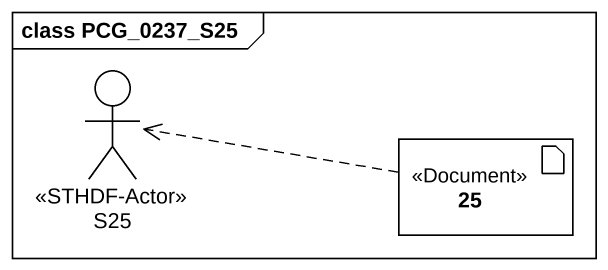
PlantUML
@startuml
mainframe class PCG_0237_S25
actor S25 <<STHDF-Actor>>
artifact "25" as a25 <<Document>>
a25 .left.> S25
@enduml
